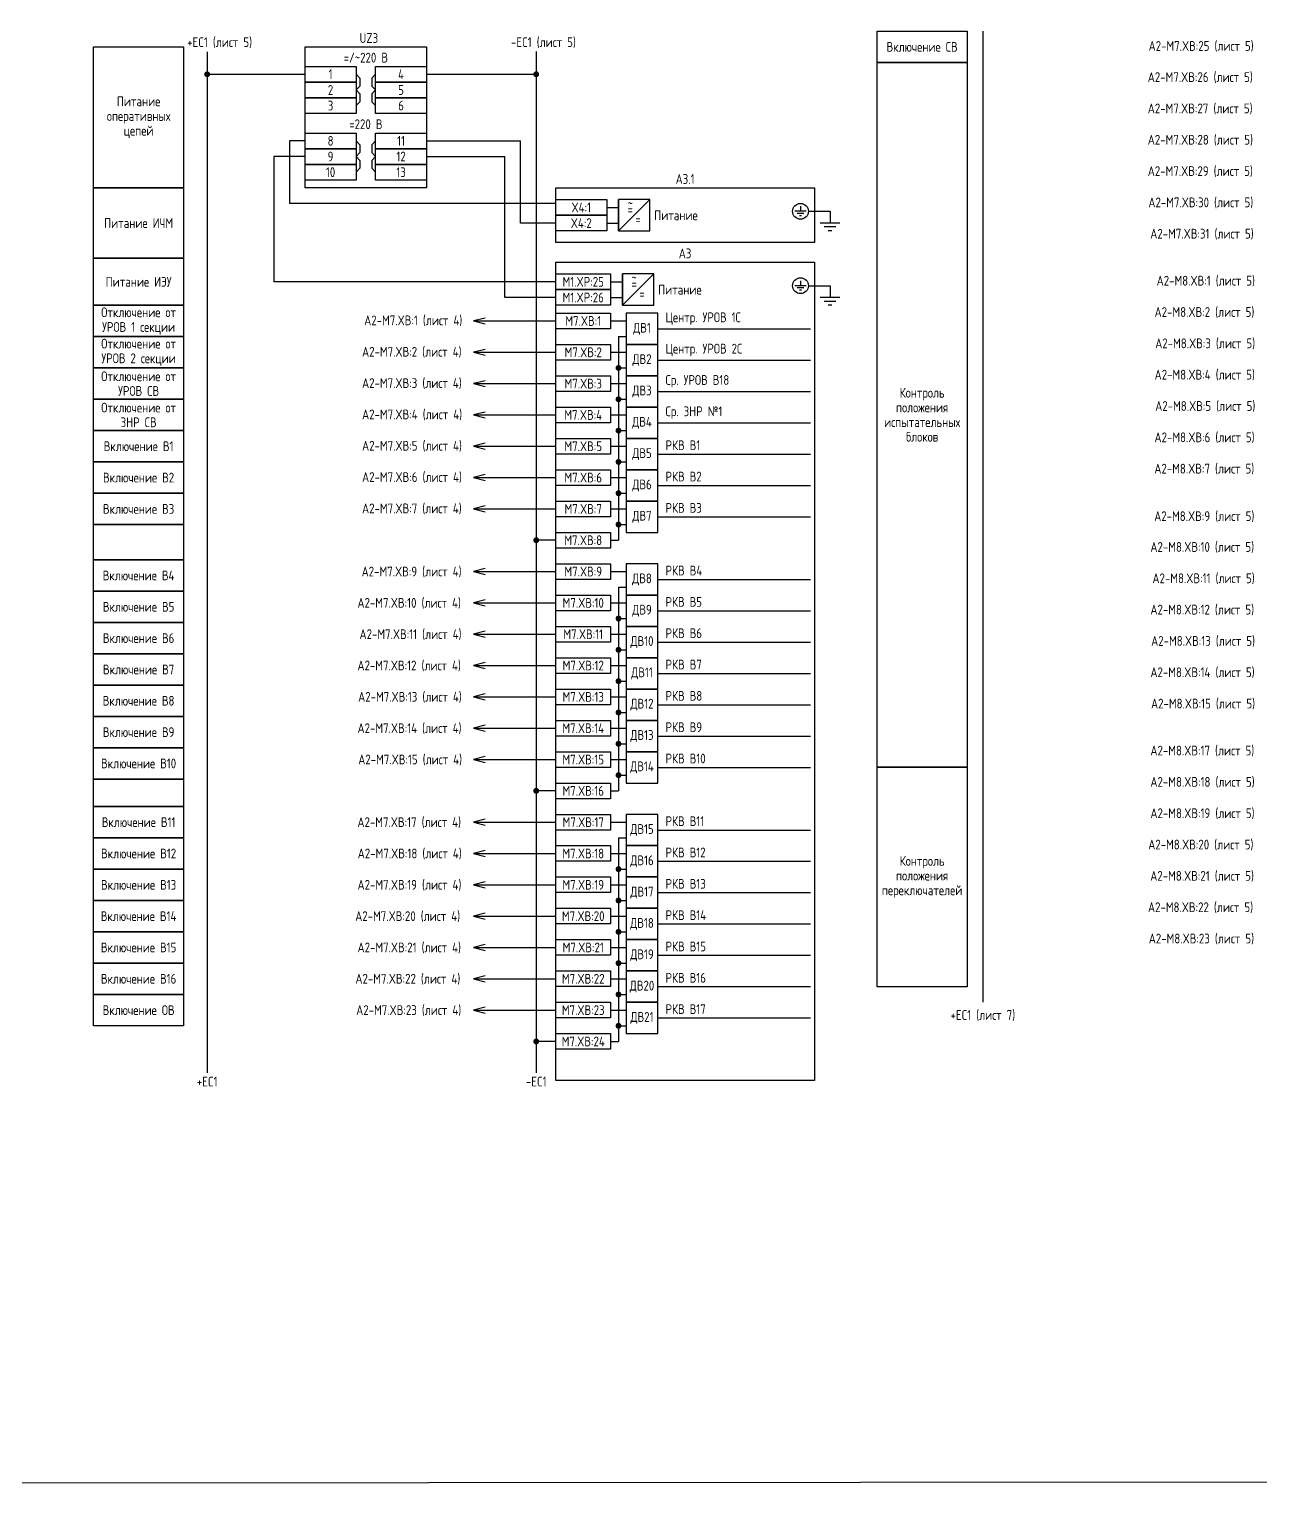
# Model space of a CAD drawing. Header units: millimetres. Extents: x -1315 to 7958, y -96 to 618.
# Drawn here: x 2107.6 to 2421.7, y -96 to 277.5 of the extents above; entities that cross this region are included whole.
import ezdxf

# ---------------------------------------------------------------- set-up
doc = ezdxf.new("R2010")
doc.units = ezdxf.units.MM
doc.styles.add('Gost_type_A', font='GOST_A.TTF')

# ---------------------------------------------------------------- blocks, each defined once
blk = doc.blocks.new('POINT')
at = {"const_width": 0.75}
blk.add_lwpolyline([(-0.375, 0, 1), (0.375, 0, 1)], format="xyb", close=True, dxfattribs=at)

msp = doc.modelspace()

# ---------------------------------------------------------------- linework, layer by layer
for p, q in [((2351, 277), (2351, 29)), ((2153, 271.7), (2153, 11)), ((2237, 271.84), (2237, 11)), ((2153, 266), (2178, 266)), ((2209, 266), (2237, 266)), ((2178, 249), (2174, 249)), ((2174, 249), (2174, 233)), ((2209, 249), (2233, 249)), ((2233, 228), (2233, 249)), ((2170, 245), (2170, 213)), ((2178, 245), (2170, 245)), ((2209, 245), (2229, 245)), ((2229, 209), (2229, 245)), ((2242, 233), (2174, 233)), ((2258, 226), (2258, 234)), ((2258, 226), (2266, 234)), ((2242, 228), (2233, 228)), ((2306.48, 231), (2312, 231)), ((2242, 213), (2170, 213)), ((2259, 207), (2259, 215)), ((2259, 207), (2267, 215)), ((2306.48, 212), (2312, 212)), ((2242, 209), (2229, 209)), ((2221, 203), (2242, 203)), ((2256, 203), (2260, 203)), ((2258, 199), (2260, 199)), ((2258, 199), (2258, 147)), ((2268, 201), (2307, 201)), ((2221, 195), (2242, 195)), ((2256, 195), (2260, 195)), ((2258, 191), (2260, 191)), ((2268, 193), (2307, 193)), ((2221, 187), (2242, 187)), ((2256, 187), (2260, 187)), ((2268, 185), (2307, 185)), ((2258, 183), (2260, 183)), ((2221, 179), (2242, 179)), ((2256, 179), (2260, 179)), ((2268, 177), (2307, 177)), ((2258, 175), (2260, 175)), ((2221, 171), (2242, 171)), ((2256, 171), (2260, 171)), ((2268, 169), (2307, 169)), ((2258, 167), (2260, 167)), ((2221, 163), (2242, 163)), ((2256, 163), (2260, 163)), ((2268, 161), (2307, 161)), ((2258, 159), (2260, 159)), ((2221, 155), (2242, 155)), ((2256, 155), (2260, 155)), ((2258, 151), (2260, 151)), ((2268, 153), (2307, 153)), ((2242, 147), (2237, 147)), ((2256, 147), (2258, 147)), ((2221, 139), (2242, 139)), ((2256, 139), (2260, 139)), ((2258, 135), (2260, 135)), ((2258, 135), (2258, 83)), ((2268, 137), (2307, 137)), ((2221, 131), (2242, 131)), ((2256, 131), (2260, 131)), ((2258, 127), (2260, 127)), ((2268, 129), (2307, 129)), ((2221, 123), (2242, 123)), ((2256, 123), (2260, 123)), ((2268, 121), (2307, 121)), ((2258, 119), (2260, 119)), ((2221, 115), (2242, 115)), ((2256, 115), (2260, 115)), ((2268, 113), (2307, 113)), ((2258, 111), (2260, 111)), ((2221, 107), (2242, 107)), ((2256, 107), (2260, 107)), ((2268, 105), (2307, 105)), ((2258, 103), (2260, 103)), ((2221, 99), (2242, 99)), ((2256, 99), (2260, 99)), ((2258, 95), (2260, 95)), ((2268, 97), (2307, 97)), ((2221, 91), (2242, 91)), ((2256, 91), (2260, 91)), ((2258, 87), (2260, 87)), ((2268, 89), (2307, 89)), ((2242, 83), (2237, 83)), ((2256, 83), (2258, 83)), ((2221, 75), (2242, 75)), ((2256, 75), (2260, 75)), ((2258, 71), (2260, 71)), ((2258, 71), (2258, 19)), ((2268, 73), (2307, 73)), ((2221, 67), (2242, 67)), ((2256, 67), (2260, 67)), ((2268, 65), (2307, 65)), ((2258, 63), (2260, 63)), ((2221, 59), (2242, 59)), ((2256, 59), (2260, 59)), ((2268, 57), (2307, 57)), ((2258, 55), (2260, 55)), ((2221, 51), (2242, 51)), ((2256, 51), (2260, 51)), ((2268, 49), (2307, 49)), ((2258, 47), (2260, 47)), ((2221, 43), (2242, 43)), ((2256, 43), (2260, 43)), ((2258, 39), (2260, 39)), ((2268, 41), (2307, 41)), ((2221, 35), (2242, 35)), ((2256, 35), (2260, 35)), ((2258, 31), (2260, 31)), ((2268, 33), (2307, 33)), ((2221, 27), (2242, 27)), ((2256, 27), (2260, 27)), ((2258, 23), (2260, 23)), ((2268, 25), (2307, 25)), ((2242, 19), (2237, 19)), ((2256, 19), (2258, 19))]:
    msp.add_line(p, q)
at = {"ltscale": 4}
for p, q in [((2255, 232), (2258, 232)), ((2255, 228), (2258, 228)), ((2256, 213), (2259, 213)), ((2256, 209), (2259, 209))]:
    msp.add_line(p, q, dxfattribs=at)
at = {"ltscale": 4.32}
for p, q in [((2304.46, 232.28), (2304.46, 231)), ((2305.89, 231), (2303.04, 231)), ((2305.32, 230.43), (2303.61, 230.43)), ((2304.75, 229.86), (2304.18, 229.86)), ((2314.5, 228), (2309.5, 228)), ((2312, 231), (2312, 228)), ((2313.5, 227), (2310.5, 227)), ((2312.5, 226), (2311.5, 226)), ((2304.46, 213.28), (2304.46, 212)), ((2305.89, 212), (2303.04, 212)), ((2305.32, 211.43), (2303.61, 211.43)), ((2304.75, 210.86), (2304.18, 210.86)), ((2312, 212), (2312, 209)), ((2314.5, 209), (2309.5, 209)), ((2313.5, 208), (2310.5, 208)), ((2312.5, 207), (2311.5, 207))]:
    msp.add_line(p, q, dxfattribs=at)
for points in [[(-1315, 612), (7958.16, 618), (7958.16, -90), (-1315, -96)], [(2347, 269), (2324, 269), (2324, 277), (2347, 277)], [(2147, 237), (2124, 237), (2124, 273), (2147, 273)], [(2178, 273), (2209, 273), (2209, 237), (2178, 237)], [(2347, 89.09), (2324, 89.09), (2324, 269), (2347, 269)], [(2178, 268), (2191, 268), (2191, 264), (2178, 264)], [(2196, 268), (2209, 268), (2209, 264), (2196, 264)], [(2178, 264), (2191, 264), (2191, 260), (2178, 260)], [(2196, 264), (2209, 264), (2209, 260), (2196, 260)], [(2178, 260), (2191, 260), (2191, 256), (2178, 256)], [(2196, 260), (2209, 260), (2209, 256), (2196, 256)], [(2178, 251), (2191, 251), (2191, 247), (2178, 247)], [(2196, 251), (2209, 251), (2209, 247), (2196, 247)], [(2178, 247), (2191, 247), (2191, 243), (2178, 243)], [(2196, 247), (2209, 247), (2209, 243), (2196, 243)], [(2178, 243), (2191, 243), (2191, 239), (2178, 239)], [(2196, 243), (2209, 243), (2209, 239), (2196, 239)], [(2147, 219), (2124, 219), (2124, 237), (2147, 237)], [(2242, 237), (2308, 237), (2308, 223), (2242, 223)], [(2242, 234), (2255, 234), (2255, 230), (2242, 230)], [(2242, 230), (2255, 230), (2255, 226), (2242, 226)], [(2147, 207), (2124, 207), (2124, 219), (2147, 219)], [(2242, 218), (2308, 218), (2308, 9), (2242, 9)], [(2242, 215), (2256, 215), (2256, 211), (2242, 211)], [(2242, 211), (2256, 211), (2256, 207), (2242, 207)], [(2147, 199), (2124, 199), (2124, 207), (2147, 207)], [(2242, 205), (2256, 205), (2256, 201), (2242, 201)], [(2147, 191), (2124, 191), (2124, 199), (2147, 199)], [(2242, 197), (2256, 197), (2256, 193), (2242, 193)], [(2147, 183), (2124, 183), (2124, 191), (2147, 191)], [(2242, 189), (2256, 189), (2256, 185), (2242, 185)], [(2147, 175), (2124, 175), (2124, 183), (2147, 183)], [(2242, 181), (2256, 181), (2256, 177), (2242, 177)], [(2147, 167), (2124, 167), (2124, 175), (2147, 175)], [(2242, 173), (2256, 173), (2256, 169), (2242, 169)], [(2147, 159), (2124, 159), (2124, 167), (2147, 167)], [(2242, 165), (2256, 165), (2256, 161), (2242, 161)], [(2147, 151), (2124, 151), (2124, 159), (2147, 159)], [(2242, 157), (2256, 157), (2256, 153), (2242, 153)], [(2147, 142), (2124, 142), (2124, 151), (2147, 151)], [(2242, 149), (2256, 149), (2256, 145), (2242, 145)], [(2147, 134), (2124, 134), (2124, 142), (2147, 142)], [(2242, 141), (2256, 141), (2256, 137), (2242, 137)], [(2147, 126), (2124, 126), (2124, 134), (2147, 134)], [(2242, 133), (2256, 133), (2256, 129), (2242, 129)], [(2147, 118), (2124, 118), (2124, 126), (2147, 126)], [(2242, 125), (2256, 125), (2256, 121), (2242, 121)], [(2147, 110), (2124, 110), (2124, 118), (2147, 118)], [(2242, 117), (2256, 117), (2256, 113), (2242, 113)], [(2147, 102), (2124, 102), (2124, 110), (2147, 110)], [(2242, 109), (2256, 109), (2256, 105), (2242, 105)], [(2147, 94), (2124, 94), (2124, 102), (2147, 102)], [(2242, 101), (2256, 101), (2256, 97), (2242, 97)], [(2147, 86), (2124, 86), (2124, 94), (2147, 94)], [(2242, 93), (2256, 93), (2256, 89), (2242, 89)], [(2147, 79), (2124, 79), (2124, 86), (2147, 86)], [(2347, 32.93), (2324, 32.93), (2324, 89.09), (2347, 89.09)], [(2242, 85), (2256, 85), (2256, 81), (2242, 81)], [(2147, 71), (2124, 71), (2124, 79), (2147, 79)], [(2242, 77), (2256, 77), (2256, 73), (2242, 73)], [(2147, 63), (2124, 63), (2124, 71), (2147, 71)], [(2242, 69), (2256, 69), (2256, 65), (2242, 65)], [(2147, 55), (2124, 55), (2124, 63), (2147, 63)], [(2242, 61), (2256, 61), (2256, 57), (2242, 57)], [(2147, 47), (2124, 47), (2124, 55), (2147, 55)], [(2242, 53), (2256, 53), (2256, 49), (2242, 49)], [(2147, 39), (2124, 39), (2124, 47), (2147, 47)], [(2242, 45), (2256, 45), (2256, 41), (2242, 41)], [(2147, 31), (2124, 31), (2124, 39), (2147, 39)], [(2242, 37), (2256, 37), (2256, 33), (2242, 33)], [(2147, 23), (2124, 23), (2124, 31), (2147, 31)], [(2242, 29), (2256, 29), (2256, 25), (2242, 25)], [(2242, 21), (2256, 21), (2256, 17), (2242, 17)]]:
    msp.add_lwpolyline(points, close=True)
for points in [[(2191, 266), (2192, 265), (2192, 263), (2191, 262)], [(2196, 266), (2195, 265), (2195, 263), (2196, 262)], [(2191, 262), (2192, 261), (2192, 259), (2191, 258)], [(2196, 262), (2195, 261), (2195, 259), (2196, 258)], [(2191, 249), (2192, 248), (2192, 246), (2191, 245)], [(2196, 249), (2195, 248), (2195, 246), (2196, 245)], [(2191, 245), (2192, 244), (2192, 242), (2191, 241)], [(2196, 245), (2195, 244), (2195, 242), (2196, 241)], [(2224, 203.75), (2221, 203), (2224, 202.25)], [(2224, 195.75), (2221, 195), (2224, 194.25)], [(2224, 187.75), (2221, 187), (2224, 186.25)], [(2224, 179.75), (2221, 179), (2224, 178.25)], [(2224, 171.75), (2221, 171), (2224, 170.25)], [(2224, 163.75), (2221, 163), (2224, 162.25)], [(2224, 155.75), (2221, 155), (2224, 154.25)], [(2224, 139.75), (2221, 139), (2224, 138.25)], [(2224, 131.75), (2221, 131), (2224, 130.25)], [(2224, 123.75), (2221, 123), (2224, 122.25)], [(2224, 115.75), (2221, 115), (2224, 114.25)], [(2224, 107.75), (2221, 107), (2224, 106.25)], [(2224, 99.75), (2221, 99), (2224, 98.25)], [(2224, 91.75), (2221, 91), (2224, 90.25)], [(2224, 75.75), (2221, 75), (2224, 74.25)], [(2224, 67.75), (2221, 67), (2224, 66.25)], [(2224, 59.75), (2221, 59), (2224, 58.25)], [(2224, 51.75), (2221, 51), (2224, 50.25)], [(2224, 43.75), (2221, 43), (2224, 42.25)], [(2224, 35.75), (2221, 35), (2224, 34.25)], [(2224, 27.75), (2221, 27), (2224, 26.25)]]:
    msp.add_lwpolyline(points)
at = {"ltscale": 4}
for points in [[(2258, 226), (2266, 226), (2266, 234), (2258, 234)], [(2259, 207), (2267, 207), (2267, 215), (2259, 215)], [(2260, 197), (2268, 197), (2268, 205), (2260, 205)], [(2260, 189), (2268, 189), (2268, 197), (2260, 197)], [(2260, 181), (2268, 181), (2268, 189), (2260, 189)], [(2260, 173), (2268, 173), (2268, 181), (2260, 181)], [(2260, 165), (2268, 165), (2268, 173), (2260, 173)], [(2260, 157), (2268, 157), (2268, 165), (2260, 165)], [(2260, 149), (2268, 149), (2268, 157), (2260, 157)], [(2260, 133), (2268, 133), (2268, 141), (2260, 141)], [(2260, 125), (2268, 125), (2268, 133), (2260, 133)], [(2260, 117), (2268, 117), (2268, 125), (2260, 125)], [(2260, 109), (2268, 109), (2268, 117), (2260, 117)], [(2260, 101), (2268, 101), (2268, 109), (2260, 109)], [(2260, 93), (2268, 93), (2268, 101), (2260, 101)], [(2260, 85), (2268, 85), (2268, 93), (2260, 93)], [(2260, 69), (2268, 69), (2268, 77), (2260, 77)], [(2260, 61), (2268, 61), (2268, 69), (2260, 69)], [(2260, 53), (2268, 53), (2268, 61), (2260, 61)], [(2260, 45), (2268, 45), (2268, 53), (2260, 53)], [(2260, 37), (2268, 37), (2268, 45), (2260, 45)], [(2260, 29), (2268, 29), (2268, 37), (2260, 37)], [(2260, 21), (2268, 21), (2268, 29), (2260, 29)]]:
    msp.add_lwpolyline(points, close=True, dxfattribs=at)
for centre in [(2304.46, 231), (2304.46, 212)]:
    msp.add_circle(centre, 2.02)

# ---------------------------------------------------------------- block references
at = {"xscale": -1}
for p in [(2153, 266), (2237, 266)]:
    msp.add_blockref('POINT', p, dxfattribs=at)
at = {"rotation": 180}
for p in [(2153, 266), (2237, 266)]:
    msp.add_blockref('POINT', p, dxfattribs=at)
for p in [(2258, 191), (2258, 183), (2258, 175), (2258, 167), (2258, 159), (2258, 151), (2237, 147), (2258, 127), (2258, 119), (2258, 111), (2258, 103), (2258, 95), (2258, 87), (2237, 83), (2258, 63), (2258, 55), (2258, 47), (2258, 39), (2258, 31), (2258, 23), (2237, 19)]:
    msp.add_blockref('POINT', p)

# ---------------------------------------------------------------- texts
at = {"char_height": 2.5, "style": 'Gost_type_A'}
for s, insert, width, attachment_point, line_spacing_factor in [('UZ3', (2194.27, 274), 31, 8, 0.9), ('Включение СВ', (2335.5, 273), 23, 5, 0.9), ('A2-M7.XВ:25 (лист 5)', (2393.32, 273.11), 31, 4, 0.8), ('=/~220 В', (2193.5, 269), 31, 8, 0.9), ('A2-M7.XВ:26 (лист 5)', (2393.1, 265.16), 31, 4, 0.8), ('Питание оперативных цепей', (2135.5, 255), 23, 5, 0.9), ('A2-M7.XВ:27 (лист 5)', (2393.1, 257.16), 31, 4, 0.8), ('=220 В', (2193.5, 252), 31, 8, 0.9), ('A2-M7.XВ:28 (лист 5)', (2393.1, 249.16), 31, 4, 0.8), ('A2-M7.XВ:29 (лист 5)', (2393.1, 241.16), 31, 4, 0.8), ('A3.1', (2275, 238), 66, 8, 0.9), ('A2-M7.XВ:30 (лист 5)', (2393.26, 233.16), 31, 4, 0.8), ('Питание ИЧМ', (2135.5, 228), 23, 5, 0.9), ('A2-M7.XВ:31 (лист 5)', (2393.74, 225.16), 31, 4, 0.8), ('A3', (2275, 219), 66, 8, 0.9), ('Питание ИЭУ', (2135.5, 213), 23, 5, 0.9), ('A2-M8.XВ:1 (лист 5)', (2395.37, 213.16), 31, 4, 0.8), ('Отключение от УРОВ 1 секции', (2135.5, 203), 23, 5, 0.9), ('A2-M8.XВ:2 (лист 5)', (2394.85, 205.16), 31, 4, 0.8), ('A2-M7.XВ:1 (лист 4)', (2193.09, 203.03), 31, 4, 0.8), ('Отключение от УРОВ 2 секции', (2135.5, 195), 23, 5, 0.9), ('A2-M8.XВ:3 (лист 5)', (2395.01, 197.16), 31, 4, 0.8), ('A2-M7.XВ:2 (лист 4)', (2192.54, 195.01), 31, 4, 0.8), ('A2-M8.XВ:4 (лист 5)', (2394.85, 189.16), 31, 4, 0.8), ('Отключение от УРОВ СВ', (2135.5, 187), 23, 5, 0.9), ('A2-M7.XВ:3 (лист 4)', (2192.54, 187.01), 31, 4, 0.8), ('Контроль положения\\Pиспытательных блоков', (2335.5, 179.04), 23, 5, 0.9), ('Отключение от ЗНР СВ', (2135.5, 179), 23, 5, 0.9), ('A2-M7.XВ:4 (лист 4)', (2192.54, 179.01), 31, 4, 0.8), ('A2-M8.XВ:5 (лист 5)', (2395.01, 181.16), 31, 4, 0.8), ('Включение В1', (2135.5, 171), 23, 5, 0.9), ('A2-M7.XВ:5 (лист 4)', (2192.54, 171.01), 31, 4, 0.8), ('A2-M8.XВ:6 (лист 5)', (2394.82, 173.16), 31, 4, 0.8), ('A2-M7.XВ:6 (лист 4)', (2192.54, 163.01), 31, 4, 0.8), ('A2-M8.XВ:7 (лист 5)', (2394.78, 165.16), 31, 4, 0.8), ('Включение В2', (2135.5, 163), 23, 5, 0.9), ('Включение В3', (2135.5, 155), 23, 5, 0.9), ('A2-M7.XВ:7 (лист 4)', (2192.54, 155.01), 31, 4, 0.8), ('A2-M8.XВ:9 (лист 5)', (2394.75, 153.03), 31, 4, 0.8), ('A2-M8.XВ:10 (лист 5)', (2393.78, 145.16), 31, 4, 0.8), ('Включение В4', (2135.5, 138), 23, 5, 0.9), ('A2-M7.XВ:9 (лист 4)', (2192.43, 138.89), 31, 4, 0.8), ('A2-M8.XВ:11 (лист 5)', (2394.3, 137.16), 31, 4, 0.8), ('Включение В5', (2135.5, 130), 23, 5, 0.9), ('A2-M7.XВ:10 (лист 4)', (2191.36, 130.89), 31, 4, 0.8), ('A2-M8.XВ:12 (лист 5)', (2393.78, 129.16), 31, 4, 0.8), ('A2-M7.XВ:11 (лист 4)', (2191.89, 122.89), 31, 4, 0.8), ('Включение В6', (2135.5, 122), 23, 5, 0.9), ('A2-M8.XВ:13 (лист 5)', (2393.97, 121.16), 31, 4, 0.8), ('A2-M7.XВ:12 (лист 4)', (2191.36, 114.89), 31, 4, 0.8), ('Включение В7', (2135.5, 114), 23, 5, 0.9), ('A2-M8.XВ:14 (лист 5)', (2393.78, 113.16), 31, 4, 0.8), ('A2-M7.XВ:13 (лист 4)', (2191.54, 106.89), 31, 4, 0.8), ('Включение В8', (2135.5, 106), 23, 5, 0.9), ('A2-M8.XВ:15 (лист 5)', (2393.94, 105.16), 31, 4, 0.8), ('Включение В9', (2135.5, 98), 23, 5, 0.9), ('A2-M7.XВ:14 (лист 4)', (2191.38, 98.89), 31, 4, 0.8), ('A2-M8.XВ:17 (лист 5)', (2393.78, 93.16), 31, 4, 0.8), ('Включение В10', (2135.5, 90), 23, 5, 0.9), ('A2-M7.XВ:15 (лист 4)', (2191.57, 90.89), 31, 4, 0.8), ('A2-M8.XВ:18 (лист 5)', (2393.78, 85.16), 31, 4, 0.8), ('A2-M8.XВ:19 (лист 5)', (2393.78, 77.16), 31, 4, 0.8), ('Включение В11', (2135.5, 75), 23, 5, 0.9), ('A2-M7.XВ:17 (лист 4)', (2191.36, 74.89), 31, 4, 0.8), ('Включение В12', (2135.5, 67), 23, 5, 0.9), ('A2-M7.XВ:18 (лист 4)', (2191.43, 66.89), 31, 4, 0.8), ('A2-M8.XВ:20 (лист 5)', (2393.23, 69.16), 31, 4, 0.8), ('Контроль положения\\Pпереключателей', (2335.5, 61.01), 23, 5, 0.9), ('Включение В13', (2135.5, 59), 23, 5, 0.9), ('A2-M7.XВ:19 (лист 4)', (2191.38, 58.89), 31, 4, 0.8), ('A2-M8.XВ:21 (лист 5)', (2393.74, 61.16), 31, 4, 0.8), ('A2-M7.XВ:20 (лист 4)', (2190.79, 50.89), 31, 4, 0.8), ('A2-M8.XВ:22 (лист 5)', (2393.16, 53.16), 31, 4, 0.8), ('Включение В14', (2135.5, 51), 23, 5, 0.9), ('A2-M8.XВ:23 (лист 5)', (2393.36, 45.16), 31, 4, 0.8), ('Включение В15', (2135.5, 43), 23, 5, 0.9), ('A2-M7.XВ:21 (лист 4)', (2191.38, 42.89), 31, 4, 0.8), ('Включение В16', (2135.5, 35), 23, 5, 0.9), ('A2-M7.XВ:22 (лист 4)', (2190.84, 34.89), 31, 4, 0.8), ('Включение ОВ', (2135.5, 27), 23, 5, 0.9), ('A2-M7.XВ:23 (лист 4)', (2191.04, 26.89), 31, 4, 0.8)]:
    msp.add_mtext(s, dxfattribs=dict(at, insert=insert, width=width, attachment_point=attachment_point, line_spacing_factor=line_spacing_factor))
for s, insert, width, attachment_point in [('+EC1 (лист 5)', (2156.18, 272.7), 16.3548, 8), ('-EC1 (лист 5)', (2238.85, 272.7), 21.0879, 8), ('1', (2184.5, 266), 13, 5), ('4', (2202.5, 266), 13, 5), ('2', (2184.5, 262), 13, 5), ('5', (2202.5, 262), 13, 5), ('3', (2184.5, 258), 13, 5), ('6', (2202.5, 258), 13, 5), ('8', (2184.5, 249), 13, 5), ('11', (2202.5, 249), 13, 5), ('9', (2184.5, 245), 13, 5), ('12', (2202.5, 245), 13, 5), ('10', (2184.5, 241), 13, 5), ('13', (2202.5, 241), 13, 5), ('X4:1', (2248.5, 232), 13, 5), ('~', (2261, 233.03), 2.7, 5), ('=', (2261, 231.53), 6, 5), ('X4:2', (2248.5, 228), 13, 5), ('=', (2263, 229), 6, 5), ('Питание', (2272.67, 229.99), 11.3452, 5), ('M1.XP:25', (2249, 213), 13.9956, 5), ('~', (2262, 214.03), 2.7, 5), ('M1.XP:26', (2249, 209), 13.9956, 5), ('=', (2262, 212.53), 6, 5), ('=', (2264, 210), 6, 5), ('Питание', (2273.67, 210.99), 11.3452, 5), ('M7.XВ:1', (2249, 203), 14, 5), ('ДВ1', (2264, 201), 7.9998, 5), ('Центр. УРОВ 1С', (2270, 202), 29.668, 7), ('M7.XВ:2', (2249, 195), 14, 5), ('ДВ2', (2264, 193), 7.9998, 5), ('Центр. УРОВ 2С', (2270, 194), 30.6324, 7), ('M7.XВ:3', (2249, 187), 14, 5), ('Ср. УРОВ В18', (2270, 186), 30.6324, 7), ('ДВ3', (2264, 185), 7.9998, 5), ('M7.XВ:4', (2249, 179), 14, 5), ('Ср. ЗНР №1', (2270, 178), 27.8465, 7), ('ДВ4', (2264, 177), 7.9998, 5), ('M7.XВ:5', (2249, 171), 14, 5), ('РКВ В1', (2270, 170), 27.8465, 7), ('ДВ5', (2264, 169), 7.9998, 5), ('РКВ В2', (2270, 162), 27.8465, 7), ('M7.XВ:6', (2249, 163), 14, 5), ('ДВ6', (2264, 161), 7.9998, 5), ('M7.XВ:7', (2249, 155), 14, 5), ('ДВ7', (2264, 153), 7.9998, 5), ('РКВ В3', (2270, 154), 33.5921, 7), ('M7.XВ:8', (2249, 147), 14, 5), ('M7.XВ:9', (2249, 139), 14, 5), ('ДВ8', (2264, 137), 7.9998, 5), ('РКВ В4', (2270, 138), 27.8465, 7), ('M7.XВ:10', (2249, 131), 14, 5), ('РКВ В5', (2270, 130), 39.1584, 7), ('ДВ9', (2264, 129), 7.9998, 5), ('M7.XВ:11', (2249, 123), 14, 5), ('РКВ В6', (2270, 122), 27.8465, 7), ('ДВ10', (2264, 121), 7.9998, 5), ('M7.XВ:12', (2249, 115), 14, 5), ('РКВ В7', (2270, 114), 36.4793, 7), ('ДВ11', (2264, 113), 7.9998, 5), ('РКВ В8', (2270, 106), 27.8465, 7), ('M7.XВ:13', (2249, 107), 14, 5), ('ДВ12', (2264, 105), 7.9998, 5), ('M7.XВ:14', (2249, 99), 14, 5), ('ДВ13', (2264, 97), 7.9998, 5), ('РКВ В9', (2270, 98), 35.3878, 7), ('M7.XВ:15', (2249, 91), 14, 5), ('ДВ14', (2264, 89), 7.9998, 5), ('\\pxsm1;РКВ В10', (2270, 90), 27.8465, 7), ('M7.XВ:16', (2249, 83), 14, 5), ('M7.XВ:17', (2249, 75), 14, 5), ('РКВ В11', (2270, 74), 35.7119, 7), ('ДВ15', (2264, 73), 7.9998, 5), ('M7.XВ:18', (2249, 67), 14, 5), ('РКВ В12', (2270, 66), 41.1416, 7), ('ДВ16', (2264, 65), 7.9998, 5), ('M7.XВ:19', (2249, 59), 14, 5), ('РКВ В13', (2270, 58), 27.8465, 7), ('ДВ17', (2264, 57), 7.9998, 5), ('РКВ В14', (2270, 50), 27.8465, 7), ('M7.XВ:20', (2249, 51), 14, 5), ('ДВ18', (2264, 49), 7.9998, 5), ('M7.XВ:21', (2249, 43), 14, 5), ('ДВ19', (2264, 41), 7.9998, 5), ('РКВ В15', (2270, 42), 33.4848, 7), ('M7.XВ:22', (2249, 35), 14, 5), ('ДВ20', (2264, 33), 7.9998, 5), ('РКВ В16', (2270, 34), 35.3544, 7), ('M7.XВ:23', (2249, 27), 14, 5), ('ДВ21', (2264, 25), 7.9998, 5), ('РКВ В17', (2270, 26), 27.8465, 7), ('+EC1 (лист 7)', (2351, 27), 20, 2), ('M7.XВ:24', (2249, 19), 14, 5), ('+EC1', (2153, 10), 20, 2), ('-EC1', (2237, 10), 20, 2)]:
    msp.add_mtext(s, dxfattribs=dict(at, insert=insert, width=width, attachment_point=attachment_point))

doc.saveas('drawing.dxf')
